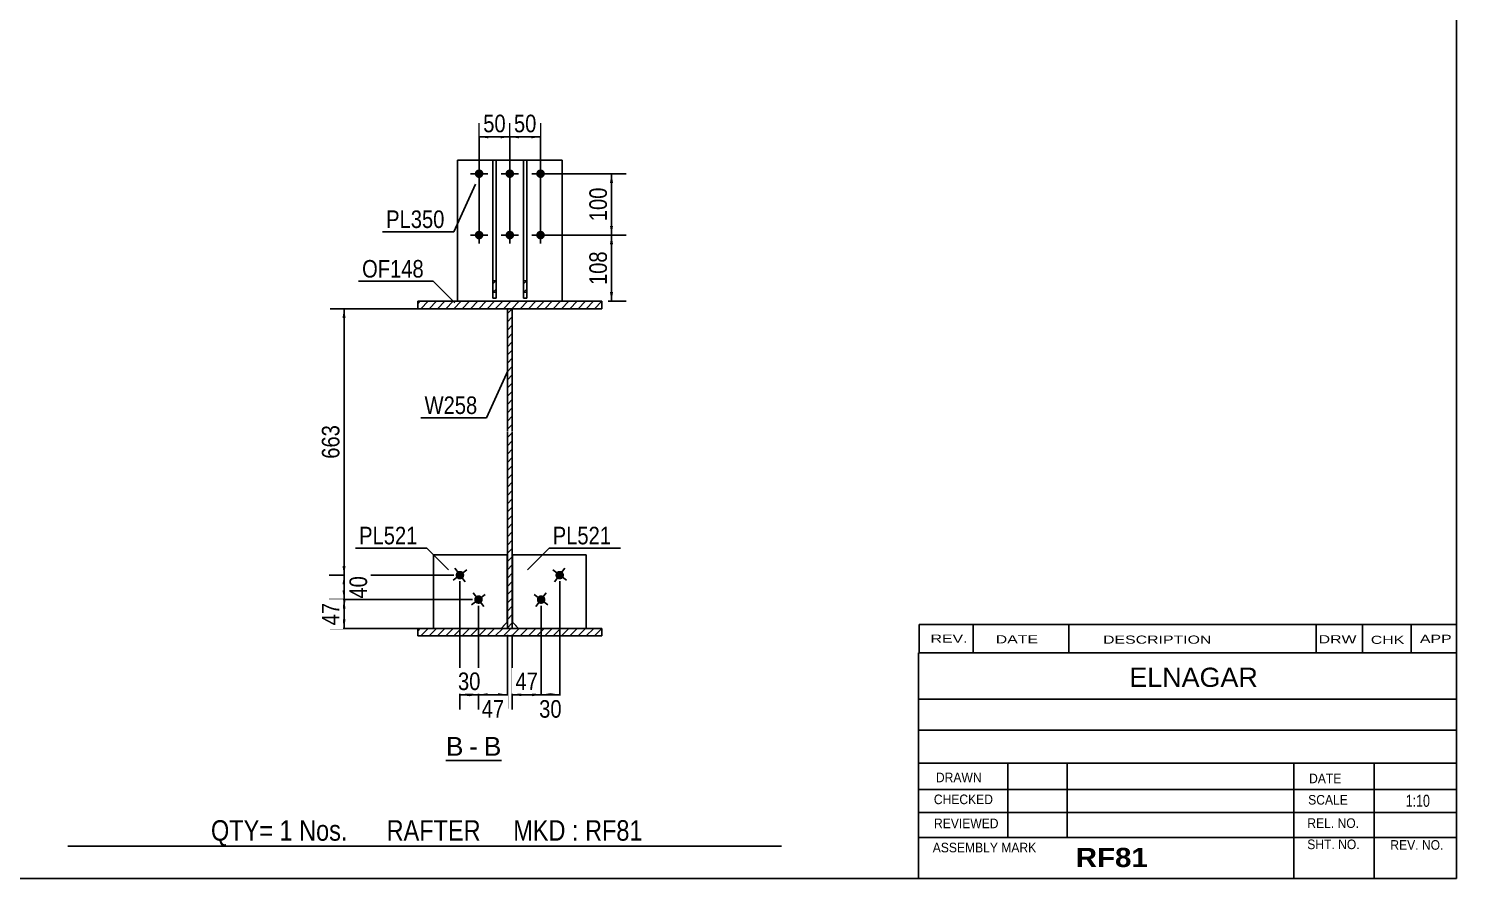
# Model space of a CAD drawing. Header units: millimetres. Extents: x -639 to -236, y -193 to 84.
# Drawn here: x -468.9 to -236.4, y -193.4 to -54.9 of the extents above; entities that cross this region are included whole.
import ezdxf

# ---------------------------------------------------------------- set-up
doc = ezdxf.new("R2010")
doc.units = ezdxf.units.MM
doc.linetypes.add('DXK_LINE_DOT1', pattern=[1.8814, 0.9407, -0.9407])
doc.styles.add('Arial', font='ARIAL.TTF', dxfattribs={"height": 0.2})
doc.styles.add('Arial Bold', font='ARIALBD.TTF', dxfattribs={"height": 0.2})
doc.styles.add('Arial Narrow', font='ARIALN.TTF', dxfattribs={"height": 0.2})

# ---------------------------------------------------------------- blocks, each defined once
blk = doc.blocks.new('Unknown-627020051-1200')
at = {"color": 5, "linetype": 'Continuous'}
for p, q in [((-236.41, -193.37), (-236.41, 83.63)), ((-636.41, -193.37), (-236.41, -193.37))]:
    blk.add_line(p, q, dxfattribs=at)
blk = doc.blocks.new('Unknown-627020051-13 - 1219')
at = {"color": 7, "linetype": 'Continuous'}
blk.add_line((-400.97, -174.12), (-391.94, -174.12), dxfattribs=at)
at = {"color": 0, "linetype": 'Continuous'}
blk.add_wipeout([(-398.13, -173.37), (-398.13, -170.17), (-400.97, -170.17), (-400.97, -173.37)], dxfattribs=at)
at = {"color": 96, "linetype": 'Continuous', "style": 'Arial'}
blk.add_text('B', height=3.06, dxfattribs=at).set_placement((-400.97, -173.37))
at = {"color": 0, "linetype": 'Continuous'}
blk.add_wipeout([(-395.75, -173.37), (-395.75, -170.17), (-397.17, -170.17), (-397.17, -173.37)], dxfattribs=at)
blk.add_wipeout([(-391.94, -173.37), (-391.94, -170.17), (-394.79, -170.17), (-394.79, -173.37)], dxfattribs=at)
at = {"color": 96, "linetype": 'Continuous', "style": 'Arial'}
for s, p in [('-', (-397.17, -173.37)), ('B', (-394.79, -173.37))]:
    blk.add_text(s, height=3.06, dxfattribs=at).set_placement(p)
blk = doc.blocks.new('Part-627020051-1257 - 1219')
at = {"color": 2, "linetype": 'Continuous'}
for p, q in [((-399.06, -99.32), (-399.06, -76.32)), ((-399.06, -76.32), (-382.06, -76.32)), ((-382.06, -76.32), (-382.06, -99.32))]:
    blk.add_line(p, q, dxfattribs=at)
at = {"color": 7, "linetype": 'DXK_LINE_DOT1'}
for p, q in [((-399.06, -76.32), (-382.06, -76.32)), ((-399.06, -99.32), (-399.06, -99.32)), ((-399.06, -99.32), (-399.06, -99.32)), ((-399.06, -99.32), (-382.06, -99.32)), ((-382.06, -99.32), (-382.06, -99.32)), ((-382.06, -99.32), (-382.06, -99.32))]:
    blk.add_line(p, q, dxfattribs=at)
blk = doc.blocks.new('Part-627020051-1224 - 1219')
at = {"linetype": 'Continuous'}
h = blk.add_hatch(dxfattribs=at)
h.set_pattern_fill('', scale=0.3, style=0, pattern_type=0)
h.set_pattern_definition([(45, (-375.5619, -152.6521), (-0.67352, 0.67352), [])])
h.paths.add_polyline_path([(-375.56, -153.85), (-375.56, -152.65), (-405.56, -152.65), (-405.56, -153.85)])
at = {"color": 2, "linetype": 'Continuous'}
for p, q in [((-405.56, -152.65), (-405.56, -152.65)), ((-405.56, -153.85), (-405.56, -152.65)), ((-405.56, -152.65), (-375.56, -152.65)), ((-375.56, -152.65), (-375.56, -152.65)), ((-375.56, -152.65), (-375.56, -153.85)), ((-405.56, -153.85), (-405.56, -153.85)), ((-375.56, -153.85), (-405.56, -153.85)), ((-375.56, -153.85), (-375.56, -153.85))]:
    blk.add_line(p, q, dxfattribs=at)
blk = doc.blocks.new('Part-627020051-1258 - 1219')
at = {"linetype": 'Continuous'}
h = blk.add_hatch(dxfattribs=at)
h.set_pattern_fill('', scale=0.3, style=0, pattern_type=0)
h.set_pattern_definition([(45, (-387.8119, -95.9751), (-0.67352, 0.67352), [])])
h.paths.add_polyline_path([(-387.81, -98.82), (-387.81, -95.98), (-388.31, -95.98), (-388.31, -98.82)])
at = {"color": 2, "linetype": 'Continuous'}
for p, q in [((-388.31, -95.98), (-388.31, -76.32)), ((-388.31, -76.32), (-387.81, -76.32)), ((-387.81, -76.32), (-387.81, -95.98)), ((-388.31, -98.82), (-388.31, -95.98)), ((-388.31, -95.98), (-387.81, -95.98)), ((-387.81, -95.98), (-387.81, -98.82)), ((-387.81, -98.82), (-388.31, -98.82)), ((-387.81, -98.82), (-388.31, -98.82))]:
    blk.add_line(p, q, dxfattribs=at)
at = {"color": 7, "linetype": 'DXK_LINE_DOT1'}
for p, q in [((-388.31, -95.98), (-388.31, -98.82)), ((-387.81, -95.98), (-387.81, -98.82)), ((-388.31, -97.82), (-387.81, -97.82))]:
    blk.add_line(p, q, dxfattribs=at)
blk = doc.blocks.new('Part-627020051-1280 - 1219')
at = {"color": 2, "linetype": 'Continuous'}
for p, q in [((-390.13, -140.62), (-378.13, -140.62)), ((-390.13, -151.62), (-390.13, -140.62)), ((-378.13, -152.62), (-378.13, -140.62)), ((-390.13, -151.62), (-389.13, -152.62)), ((-389.13, -152.62), (-378.13, -152.62)), ((-389.13, -152.62), (-389.13, -152.62))]:
    blk.add_line(p, q, dxfattribs=at)
at = {"color": 7, "linetype": 'DXK_LINE_DOT1'}
for p, q in [((-390.13, -140.62), (-378.13, -140.62)), ((-389.13, -152.62), (-390.13, -151.62)), ((-389.13, -152.62), (-378.13, -152.62))]:
    blk.add_line(p, q, dxfattribs=at)
blk = doc.blocks.new('Part-627020051-1285 - 1219')
at = {"color": 2, "linetype": 'Continuous'}
for p, q in [((-402.99, -140.62), (-390.99, -140.62)), ((-402.99, -152.62), (-402.99, -140.62)), ((-390.99, -151.62), (-390.99, -140.62)), ((-402.99, -152.62), (-391.99, -152.62)), ((-391.99, -152.62), (-390.99, -151.62)), ((-391.99, -152.62), (-391.99, -152.62))]:
    blk.add_line(p, q, dxfattribs=at)
at = {"color": 7, "linetype": 'DXK_LINE_DOT1'}
for p, q in [((-402.99, -140.62), (-390.99, -140.62)), ((-391.99, -152.62), (-402.99, -152.62)), ((-391.99, -152.62), (-390.99, -151.62))]:
    blk.add_line(p, q, dxfattribs=at)
blk = doc.blocks.new('Part-627020051-1292 - 1219')
at = {"linetype": 'Continuous'}
h = blk.add_hatch(dxfattribs=at)
h.set_pattern_fill('', scale=0.3, style=0, pattern_type=0)
h.set_pattern_definition([(45, (-392.8119, -95.9751), (-0.67352, 0.67352), [])])
h.paths.add_polyline_path([(-392.81, -98.82), (-392.81, -95.98), (-393.31, -95.98), (-393.31, -98.82)])
at = {"color": 2, "linetype": 'Continuous'}
for p, q in [((-393.31, -95.98), (-393.31, -76.32)), ((-393.31, -76.32), (-392.81, -76.32)), ((-392.81, -76.32), (-392.81, -95.98)), ((-393.31, -98.82), (-393.31, -95.98)), ((-393.31, -95.98), (-392.81, -95.98)), ((-392.81, -95.98), (-392.81, -98.82)), ((-392.81, -98.82), (-393.31, -98.82)), ((-392.81, -98.82), (-393.31, -98.82))]:
    blk.add_line(p, q, dxfattribs=at)
at = {"color": 7, "linetype": 'DXK_LINE_DOT1'}
for p, q in [((-393.31, -95.98), (-393.31, -98.82)), ((-392.81, -95.98), (-392.81, -98.82)), ((-393.31, -97.82), (-392.81, -97.82))]:
    blk.add_line(p, q, dxfattribs=at)
blk = doc.blocks.new('Bolt-627020051-1316 - 1219')
at = {"linetype": 'Continuous'}
for points in [[(-394.86, -78.52), (-394.88, -78.67), (-394.92, -78.81), (-395, -78.93), (-395.09, -79.04), (-395.21, -79.13), (-395.35, -79.19), (-395.49, -79.22), (-395.64, -79.22), (-395.78, -79.19), (-395.91, -79.13), (-396.03, -79.04), (-396.13, -78.93), (-396.2, -78.81), (-396.25, -78.67), (-396.26, -78.52), (-396.25, -78.38), (-396.2, -78.24), (-396.13, -78.11), (-396.03, -78), (-395.91, -77.92), (-395.78, -77.86), (-395.64, -77.83), (-395.49, -77.83), (-395.35, -77.86), (-395.21, -77.92), (-395.09, -78), (-395, -78.11), (-394.92, -78.24), (-394.88, -78.38)], [(-389.86, -78.52), (-389.88, -78.67), (-389.92, -78.81), (-390, -78.93), (-390.09, -79.04), (-390.21, -79.13), (-390.35, -79.19), (-390.49, -79.22), (-390.64, -79.22), (-390.78, -79.19), (-390.91, -79.13), (-391.03, -79.04), (-391.13, -78.93), (-391.2, -78.81), (-391.25, -78.67), (-391.26, -78.52), (-391.25, -78.38), (-391.2, -78.24), (-391.13, -78.11), (-391.03, -78), (-390.91, -77.92), (-390.78, -77.86), (-390.64, -77.83), (-390.49, -77.83), (-390.35, -77.86), (-390.21, -77.92), (-390.09, -78), (-390, -78.11), (-389.92, -78.24), (-389.88, -78.38)], [(-384.86, -78.52), (-384.88, -78.67), (-384.92, -78.81), (-385, -78.93), (-385.09, -79.04), (-385.21, -79.13), (-385.35, -79.19), (-385.49, -79.22), (-385.64, -79.22), (-385.78, -79.19), (-385.91, -79.13), (-386.03, -79.04), (-386.13, -78.93), (-386.2, -78.81), (-386.25, -78.67), (-386.26, -78.52), (-386.25, -78.38), (-386.2, -78.24), (-386.13, -78.11), (-386.03, -78), (-385.91, -77.92), (-385.78, -77.86), (-385.64, -77.83), (-385.49, -77.83), (-385.35, -77.86), (-385.21, -77.92), (-385.09, -78), (-385, -78.11), (-384.92, -78.24), (-384.88, -78.38)], [(-394.86, -88.52), (-394.88, -88.67), (-394.92, -88.81), (-395, -88.93), (-395.09, -89.04), (-395.21, -89.13), (-395.35, -89.19), (-395.49, -89.22), (-395.64, -89.22), (-395.78, -89.19), (-395.91, -89.13), (-396.03, -89.04), (-396.13, -88.93), (-396.2, -88.81), (-396.25, -88.67), (-396.26, -88.52), (-396.25, -88.38), (-396.2, -88.24), (-396.13, -88.11), (-396.03, -88), (-395.91, -87.92), (-395.78, -87.86), (-395.64, -87.83), (-395.49, -87.83), (-395.35, -87.86), (-395.21, -87.92), (-395.09, -88), (-395, -88.11), (-394.92, -88.24), (-394.88, -88.38)], [(-389.86, -88.52), (-389.88, -88.67), (-389.92, -88.81), (-390, -88.93), (-390.09, -89.04), (-390.21, -89.13), (-390.35, -89.19), (-390.49, -89.22), (-390.64, -89.22), (-390.78, -89.19), (-390.91, -89.13), (-391.03, -89.04), (-391.13, -88.93), (-391.2, -88.81), (-391.25, -88.67), (-391.26, -88.52), (-391.25, -88.38), (-391.2, -88.24), (-391.13, -88.11), (-391.03, -88), (-390.91, -87.92), (-390.78, -87.86), (-390.64, -87.83), (-390.49, -87.83), (-390.35, -87.86), (-390.21, -87.92), (-390.09, -88), (-390, -88.11), (-389.92, -88.24), (-389.88, -88.38)], [(-384.86, -88.52), (-384.88, -88.67), (-384.92, -88.81), (-385, -88.93), (-385.09, -89.04), (-385.21, -89.13), (-385.35, -89.19), (-385.49, -89.22), (-385.64, -89.22), (-385.78, -89.19), (-385.91, -89.13), (-386.03, -89.04), (-386.13, -88.93), (-386.2, -88.81), (-386.25, -88.67), (-386.26, -88.52), (-386.25, -88.38), (-386.2, -88.24), (-386.13, -88.11), (-386.03, -88), (-385.91, -87.92), (-385.78, -87.86), (-385.64, -87.83), (-385.49, -87.83), (-385.35, -87.86), (-385.21, -87.92), (-385.09, -88), (-385, -88.11), (-384.92, -88.24), (-384.88, -88.38)]]:
    blk.add_hatch(color=3, dxfattribs=at).paths.add_polyline_path(points)
at = {"color": 3, "linetype": 'Continuous'}
for p, q in [((-396.96, -78.52), (-394.16, -78.52)), ((-395.56, -77.12), (-395.56, -79.92)), ((-391.96, -78.52), (-389.16, -78.52)), ((-390.56, -77.12), (-390.56, -79.92)), ((-386.96, -78.52), (-384.16, -78.52)), ((-385.56, -77.12), (-385.56, -79.92)), ((-395.56, -87.12), (-395.56, -89.92)), ((-390.56, -87.12), (-390.56, -89.92)), ((-385.56, -87.12), (-385.56, -89.92)), ((-396.96, -88.52), (-394.16, -88.52)), ((-391.96, -88.52), (-389.16, -88.52)), ((-386.96, -88.52), (-384.16, -88.52))]:
    blk.add_line(p, q, dxfattribs=at)
blk = doc.blocks.new('Bolt-627020051-1317 - 1219')
at = {"linetype": 'Continuous'}
for points in [[(-381.88, -144.36), (-381.98, -144.47), (-382.1, -144.55), (-382.24, -144.61), (-382.38, -144.64), (-382.53, -144.63), (-382.67, -144.6), (-382.8, -144.54), (-382.92, -144.45), (-383.01, -144.34), (-383.09, -144.21), (-383.13, -144.07), (-383.14, -143.92), (-383.12, -143.78), (-383.07, -143.64), (-383, -143.52), (-382.9, -143.41), (-382.78, -143.32), (-382.64, -143.27), (-382.5, -143.24), (-382.35, -143.24), (-382.21, -143.28), (-382.08, -143.34), (-381.96, -143.43), (-381.87, -143.54), (-381.8, -143.67), (-381.75, -143.81), (-381.74, -143.95), (-381.76, -144.1), (-381.81, -144.24)], [(-384.9, -148.34), (-385, -148.45), (-385.12, -148.54), (-385.26, -148.59), (-385.4, -148.62), (-385.55, -148.62), (-385.69, -148.58), (-385.82, -148.52), (-385.94, -148.43), (-386.04, -148.32), (-386.11, -148.19), (-386.15, -148.05), (-386.16, -147.91), (-386.14, -147.76), (-386.1, -147.62), (-386.02, -147.5), (-385.92, -147.39), (-385.8, -147.31), (-385.66, -147.25), (-385.52, -147.22), (-385.37, -147.23), (-385.23, -147.26), (-385.1, -147.32), (-384.98, -147.41), (-384.89, -147.52), (-384.82, -147.65), (-384.77, -147.79), (-384.76, -147.94), (-384.78, -148.08), (-384.83, -148.22)]]:
    blk.add_hatch(color=3, dxfattribs=at).paths.add_polyline_path(points)
at = {"color": 3, "linetype": 'Continuous'}
for p, q in [((-383.56, -143.09), (-381.32, -144.78)), ((-381.59, -142.82), (-383.29, -145.05)), ((-386.58, -147.08), (-384.35, -148.77)), ((-384.62, -146.81), (-386.31, -149.04))]:
    blk.add_line(p, q, dxfattribs=at)
blk = doc.blocks.new('Bolt-627020051-1318 - 1219')
at = {"linetype": 'Continuous'}
for points in [[(-398.13, -143.52), (-398.05, -143.64), (-398, -143.78), (-397.98, -143.92), (-398, -144.07), (-398.04, -144.21), (-398.11, -144.34), (-398.2, -144.45), (-398.32, -144.54), (-398.45, -144.6), (-398.6, -144.63), (-398.74, -144.64), (-398.89, -144.61), (-399.02, -144.55), (-399.14, -144.47), (-399.24, -144.36), (-399.32, -144.24), (-399.37, -144.1), (-399.38, -143.95), (-399.37, -143.81), (-399.33, -143.67), (-399.26, -143.54), (-399.16, -143.43), (-399.05, -143.34), (-398.91, -143.28), (-398.77, -143.24), (-398.62, -143.24), (-398.48, -143.27), (-398.35, -143.32), (-398.23, -143.41)], [(-395.1, -147.5), (-395.03, -147.62), (-394.98, -147.76), (-394.96, -147.91), (-394.97, -148.05), (-395.02, -148.19), (-395.09, -148.32), (-395.18, -148.43), (-395.3, -148.52), (-395.43, -148.58), (-395.57, -148.62), (-395.72, -148.62), (-395.86, -148.59), (-396, -148.54), (-396.12, -148.45), (-396.22, -148.34), (-396.3, -148.22), (-396.34, -148.08), (-396.36, -147.94), (-396.35, -147.79), (-396.31, -147.65), (-396.24, -147.52), (-396.14, -147.41), (-396.02, -147.32), (-395.89, -147.26), (-395.75, -147.23), (-395.6, -147.22), (-395.46, -147.25), (-395.32, -147.31), (-395.2, -147.39)]]:
    blk.add_hatch(color=3, dxfattribs=at).paths.add_polyline_path(points)
at = {"color": 3, "linetype": 'Continuous'}
for p, q in [((-399.8, -144.78), (-397.57, -143.09)), ((-399.53, -142.82), (-397.84, -145.05)), ((-396.78, -148.77), (-394.55, -147.08)), ((-396.51, -146.81), (-394.82, -149.04))]:
    blk.add_line(p, q, dxfattribs=at)
blk = doc.blocks.new('Part-627020051-1347 - 1219')
at = {"linetype": 'Continuous'}
h = blk.add_hatch(dxfattribs=at)
h.set_pattern_fill('', scale=0.3, style=0, pattern_type=0)
h.set_pattern_definition([(45, (-390.1619, -100.5219), (-0.67352, 0.67352), [])])
h.paths.add_polyline_path([(-390.16, -152.65), (-390.16, -100.52), (-390.96, -100.52), (-390.96, -152.65)])
at = {"color": 2, "linetype": 'Continuous'}
for p, q in [((-390.96, -100.52), (-390.96, -100.52)), ((-390.96, -120.52), (-390.96, -100.52)), ((-390.96, -100.52), (-390.16, -100.52)), ((-390.16, -100.52), (-390.16, -100.52)), ((-390.16, -100.52), (-390.16, -120.52)), ((-390.96, -152.65), (-390.96, -120.62)), ((-390.16, -120.62), (-390.16, -152.65)), ((-390.96, -152.65), (-390.96, -152.65)), ((-390.16, -152.65), (-390.96, -152.65)), ((-390.16, -152.65), (-390.16, -152.65))]:
    blk.add_line(p, q, dxfattribs=at)
blk = doc.blocks.new('Part-627020051-1371 - 1219')
at = {"linetype": 'Continuous'}
h = blk.add_hatch(dxfattribs=at)
h.set_pattern_fill('', scale=0.3, style=0, pattern_type=0)
h.set_pattern_definition([(45, (-375.5619, -99.3213), (-0.67352, 0.67352), [])])
h.paths.add_polyline_path([(-375.56, -100.52), (-375.56, -99.32), (-405.56, -99.32), (-405.56, -100.52)])
at = {"color": 2, "linetype": 'Continuous'}
for p, q in [((-405.56, -99.32), (-405.56, -99.32)), ((-405.56, -100.52), (-405.56, -99.32)), ((-405.56, -99.32), (-375.56, -99.32)), ((-375.56, -99.32), (-375.56, -99.32)), ((-375.56, -99.32), (-375.56, -100.52)), ((-405.56, -100.52), (-405.56, -100.52)), ((-375.56, -100.52), (-405.56, -100.52)), ((-375.56, -100.52), (-375.56, -100.52))]:
    blk.add_line(p, q, dxfattribs=at)
blk = doc.blocks.new('StraightDimension-627020051-2892 - 1219')
at = {"linetype": 'Continuous'}
for points in [[(-394.06, -72.77), (-395.56, -72.52), (-394.06, -72.27)], [(-392.06, -72.27), (-390.56, -72.52), (-392.06, -72.77)]]:
    blk.add_hatch(color=7, dxfattribs=at).paths.add_polyline_path(points)
at = {"color": 7, "linetype": 'Continuous'}
for p, q in [((-395.56, -87.52), (-395.56, -70.27)), ((-390.56, -87.52), (-390.56, -70.27)), ((-395.56, -72.52), (-390.56, -72.52))]:
    blk.add_line(p, q, dxfattribs=at)
at = {"color": 0}
blk.add_wipeout([(-390.63, -72.37), (-390.63, -68.17), (-395.49, -68.17), (-395.49, -72.37)], dxfattribs=at)
at = {"color": 3, "style": 'Arial Narrow'}
blk.add_text('50', height=2.863, dxfattribs=at).set_placement((-394.89, -71.77))
blk = doc.blocks.new('StraightDimension-627020051-1442 - 1219')
at = {"linetype": 'Continuous'}
for points in [[(-388.66, -163.67), (-390.16, -163.42), (-388.66, -163.17)], [(-386.96, -163.17), (-385.46, -163.42), (-386.96, -163.67)]]:
    blk.add_hatch(color=7, dxfattribs=at).paths.add_polyline_path(points)
at = {"color": 7, "linetype": 'Continuous'}
for p, q in [((-385.46, -148.92), (-385.46, -165.82)), ((-390.16, -153.65), (-390.16, -165.82)), ((-390.16, -163.42), (-385.46, -163.42))]:
    blk.add_line(p, q, dxfattribs=at)
at = {"color": 0}
blk.add_wipeout([(-385.38, -163.27), (-385.38, -159.07), (-390.24, -159.07), (-390.24, -163.27)], dxfattribs=at)
at = {"color": 3, "style": 'Arial Narrow'}
blk.add_text('47', height=2.863, dxfattribs=at).set_placement((-389.64, -162.67))
blk = doc.blocks.new('StraightDimension-627020051-1379 - 1219')
at = {"linetype": 'Continuous'}
for points in [[(-374.25, -90.02), (-374, -88.52), (-373.75, -90.02)], [(-373.75, -97.82), (-374, -99.32), (-374.25, -97.82)]]:
    blk.add_hatch(color=7, dxfattribs=at).paths.add_polyline_path(points)
at = {"color": 7, "linetype": 'Continuous'}
for p, q in [((-384.56, -88.52), (-371.6, -88.52)), ((-374, -99.32), (-374, -88.52)), ((-374.56, -99.32), (-371.6, -99.32))]:
    blk.add_line(p, q, dxfattribs=at)
at = {"color": 0}
blk.add_wipeout([(-374.15, -90.58), (-378.35, -90.58), (-378.35, -97.26), (-374.15, -97.26)], dxfattribs=at)
at = {"color": 3, "style": 'Arial Narrow'}
blk.add_text('108', height=2.863, rotation=90.0002, dxfattribs=at).set_placement((-374.75, -96.66))
blk = doc.blocks.new('StraightDimension-627020051-1409 - 1219')
at = {"linetype": 'Continuous'}
for points in [[(-394.16, -163.67), (-395.66, -163.42), (-394.16, -163.17)], [(-392.46, -163.17), (-390.96, -163.42), (-392.46, -163.67)]]:
    blk.add_hatch(color=7, dxfattribs=at).paths.add_polyline_path(points)
at = {"color": 7, "linetype": 'Continuous'}
for p, q in [((-395.66, -148.92), (-395.66, -165.67)), ((-390.96, -153.65), (-390.96, -165.67)), ((-395.66, -163.42), (-390.96, -163.42))]:
    blk.add_line(p, q, dxfattribs=at)
at = {"color": 0}
blk.add_wipeout([(-390.88, -167.77), (-390.88, -163.57), (-395.74, -163.57), (-395.74, -167.77)], dxfattribs=at)
at = {"color": 3, "style": 'Arial Narrow'}
blk.add_text('47', height=2.863, dxfattribs=at).set_placement((-395.14, -167.17))
blk = doc.blocks.new('StraightDimension-627020051-1396 - 1219')
at = {"linetype": 'Continuous'}
for points in [[(-374.25, -80.02), (-374, -78.52), (-373.75, -80.02)], [(-373.75, -87.02), (-374, -88.52), (-374.25, -87.02)]]:
    blk.add_hatch(color=7, dxfattribs=at).paths.add_polyline_path(points)
at = {"color": 7, "linetype": 'Continuous'}
for p, q in [((-384.56, -78.52), (-371.6, -78.52)), ((-374, -88.52), (-374, -78.52)), ((-384.56, -88.52), (-371.6, -88.52))]:
    blk.add_line(p, q, dxfattribs=at)
at = {"color": 0}
blk.add_wipeout([(-374.15, -80.18), (-378.35, -80.18), (-378.35, -86.86), (-374.15, -86.86)], dxfattribs=at)
at = {"color": 3, "style": 'Arial Narrow'}
blk.add_text('100', height=2.863, rotation=90.0002, dxfattribs=at).set_placement((-374.75, -86.26))
blk = doc.blocks.new('StraightDimension-627020051-1421 - 1219')
at = {"linetype": 'Continuous'}
for points in [[(-397.18, -163.67), (-398.68, -163.42), (-397.18, -163.17)], [(-397.16, -163.17), (-395.66, -163.42), (-397.16, -163.67)]]:
    blk.add_hatch(color=7, dxfattribs=at).paths.add_polyline_path(points)
at = {"color": 7, "linetype": 'Continuous'}
for p, q in [((-398.68, -144.94), (-398.68, -165.82)), ((-395.66, -148.92), (-395.66, -165.82)), ((-398.68, -163.42), (-395.66, -163.42))]:
    blk.add_line(p, q, dxfattribs=at)
at = {"color": 0}
blk.add_wipeout([(-394.74, -163.27), (-394.74, -159.07), (-399.6, -159.07), (-399.6, -163.27)], dxfattribs=at)
at = {"color": 3, "style": 'Arial Narrow'}
blk.add_text('30', height=2.863, dxfattribs=at).set_placement((-399, -162.67))
blk = doc.blocks.new('StraightDimension-627020051-2902 - 1219')
at = {"linetype": 'Continuous'}
for points in [[(-389.06, -72.77), (-390.56, -72.52), (-389.06, -72.27)], [(-387.06, -72.27), (-385.56, -72.52), (-387.06, -72.77)]]:
    blk.add_hatch(color=7, dxfattribs=at).paths.add_polyline_path(points)
at = {"color": 7, "linetype": 'Continuous'}
for p, q in [((-390.56, -87.52), (-390.56, -70.27)), ((-385.56, -87.52), (-385.56, -70.27)), ((-390.56, -72.52), (-385.56, -72.52))]:
    blk.add_line(p, q, dxfattribs=at)
at = {"color": 0}
blk.add_wipeout([(-385.63, -72.37), (-385.63, -68.17), (-390.49, -68.17), (-390.49, -72.37)], dxfattribs=at)
at = {"color": 3, "style": 'Arial Narrow'}
blk.add_text('50', height=2.863, dxfattribs=at).set_placement((-389.89, -71.77))
blk = doc.blocks.new('StraightDimension-627020051-1432 - 1219')
at = {"linetype": 'Continuous'}
for points in [[(-383.96, -163.67), (-385.46, -163.42), (-383.96, -163.17)], [(-383.94, -163.17), (-382.44, -163.42), (-383.94, -163.67)]]:
    blk.add_hatch(color=7, dxfattribs=at).paths.add_polyline_path(points)
at = {"color": 7, "linetype": 'Continuous'}
for p, q in [((-382.44, -144.94), (-382.44, -165.67)), ((-385.46, -148.92), (-385.46, -165.67)), ((-385.46, -163.42), (-382.44, -163.42))]:
    blk.add_line(p, q, dxfattribs=at)
at = {"color": 0}
blk.add_wipeout([(-381.52, -167.77), (-381.52, -163.57), (-386.38, -163.57), (-386.38, -167.77)], dxfattribs=at)
at = {"color": 3, "style": 'Arial Narrow'}
blk.add_text('30', height=2.863, dxfattribs=at).set_placement((-385.78, -167.17))
blk = doc.blocks.new('StraightDimension-627020051-1458 - 1219')
at = {"linetype": 'Continuous'}
for points in [[(-417.81, -102.02), (-417.56, -100.52), (-417.31, -102.02)], [(-417.31, -142.44), (-417.56, -143.94), (-417.81, -142.44)]]:
    blk.add_hatch(color=7, dxfattribs=at).paths.add_polyline_path(points)
at = {"color": 7, "linetype": 'Continuous'}
for p, q in [((-391.96, -100.52), (-419.81, -100.52)), ((-417.56, -143.94), (-417.56, -100.52)), ((-399.68, -143.94), (-419.81, -143.94))]:
    blk.add_line(p, q, dxfattribs=at)
at = {"color": 0}
blk.add_wipeout([(-417.71, -118.89), (-421.91, -118.89), (-421.91, -125.57), (-417.71, -125.57)], dxfattribs=at)
at = {"color": 3, "style": 'Arial Narrow'}
blk.add_text('663', height=2.863, rotation=90.0002, dxfattribs=at).set_placement((-418.31, -124.97))
blk = doc.blocks.new('StraightDimension-627020051-1468 - 1219')
at = {"linetype": 'Continuous'}
for points in [[(-417.81, -145.44), (-417.56, -143.94), (-417.31, -145.44)], [(-417.31, -146.42), (-417.56, -147.92), (-417.81, -146.42)]]:
    blk.add_hatch(color=7, dxfattribs=at).paths.add_polyline_path(points)
at = {"color": 7, "linetype": 'Continuous'}
for p, q in [((-399.68, -143.94), (-419.96, -143.94)), ((-417.56, -147.92), (-417.56, -143.94)), ((-396.66, -147.92), (-419.96, -147.92))]:
    blk.add_line(p, q, dxfattribs=at)
at = {"color": 0}
blk.add_wipeout([(-413.21, -143.5), (-417.41, -143.5), (-417.41, -148.36), (-413.21, -148.36)], dxfattribs=at)
at = {"color": 3, "style": 'Arial Narrow'}
blk.add_text('40', height=2.863, rotation=90.0002, dxfattribs=at).set_placement((-413.81, -147.76))
blk = doc.blocks.new('StraightDimension-627020051-1478 - 1219')
at = {"linetype": 'Continuous'}
for points in [[(-417.81, -149.42), (-417.56, -147.92), (-417.31, -149.42)], [(-417.31, -151.15), (-417.56, -152.65), (-417.81, -151.15)]]:
    blk.add_hatch(color=7, dxfattribs=at).paths.add_polyline_path(points)
at = {"color": 7, "linetype": 'Continuous'}
for p, q in [((-396.66, -147.92), (-419.81, -147.92)), ((-417.56, -152.65), (-417.56, -147.92)), ((-391.96, -152.65), (-419.81, -152.65))]:
    blk.add_line(p, q, dxfattribs=at)
at = {"color": 0}
blk.add_wipeout([(-417.71, -147.86), (-421.91, -147.86), (-421.91, -152.72), (-417.71, -152.72)], dxfattribs=at)
at = {"color": 3, "style": 'Arial Narrow'}
blk.add_text('47', height=2.863, rotation=90.0002, dxfattribs=at).set_placement((-418.31, -152.12))
blk = doc.blocks.new('CBS_CALLOFF-627020051-7473')
at = {"color": 7, "linetype": 'Continuous'}
blk.add_line((-462.53, -188.1), (-346.3, -188.12), dxfattribs=at)
at = {"color": 3, "linetype": 'Continuous', "style": 'Arial Narrow'}
blk.add_text('QTY= 1 Nos.      RAFTER     MKD : RF81', height=3.3405, dxfattribs=at).set_placement((-439.23, -187.21))
blk = doc.blocks.new('CBS_NAME_BLOG-627020051-7474')
at = {"color": 7, "linetype": 'Continuous'}
for p, q in [((-324, -156.62), (-236.48, -156.62)), ((-324, -193.32), (-324, -156.62)), ((-324, -164.15), (-236.48, -164.15)), ((-323.92, -169.21), (-236.41, -169.21)), ((-324, -174.58), (-236.48, -174.58)), ((-309.47, -186.68), (-309.47, -174.59)), ((-299.79, -186.66), (-299.79, -174.59)), ((-262.87, -193.32), (-262.87, -174.59)), ((-249.82, -193.32), (-249.82, -174.58)), ((-323.99, -178.88), (-236.41, -178.86)), ((-324, -182.62), (-236.48, -182.62)), ((-324, -186.67), (-236.48, -186.67)), ((-324, -193.37), (-236.41, -193.37))]:
    blk.add_line(p, q, dxfattribs=at)
at = {"color": 3, "linetype": 'Continuous', "style": 'Arial'}
blk.add_text('ELNAGAR', height=3.133, dxfattribs=at).set_placement((-289.67, -162.15))
at = {"color": 3, "linetype": 'Continuous'}
for s, height, style, width, p in [('DRAWN', 1.566, 'Arial', 0.9, (-321.17, -177.69)), ('DATE', 1.566, 'Arial', 0.9, (-260.4, -177.85)), ('CHECKED', 1.566, 'Arial', 0.9, (-321.51, -181.26)), ('SCALE', 1.566, 'Arial', 0.9, (-260.55, -181.33)), ('1:10', 1.957, 'Arial Narrow', 0.9, (-244.66, -181.68)), ('REVIEWED', 1.566, 'Arial', 0.9, (-321.48, -185.18)), ('REL. NO.', 1.566, 'Arial', 0.9, (-260.69, -185.13)), ('ASSEMBLY MARK', 1.5663, 'Arial', 0.9, (-321.69, -189.11)), ('RF81', 3.131, 'Arial Bold', 1.1, (-298.42, -191.51)), ('SHT. NO.', 1.566, 'Arial', 0.9, (-260.7, -188.59)), ('REV. NO.', 1.566, 'Arial', 0.9, (-247.17, -188.69))]:
    blk.add_text(s, height=height, dxfattribs=dict(at, style=style, width=width)).set_placement(p)
blk = doc.blocks.new('CBS_REVISION-627020051-7475')
at = {"color": 7, "linetype": 'Continuous'}
for p, q in [((-323.91, -151.98), (-323.91, -156.62)), ((-323.91, -151.99), (-236.41, -151.99)), ((-315.12, -151.99), (-315.12, -156.62)), ((-299.52, -151.99), (-299.52, -156.55)), ((-259.27, -151.99), (-259.27, -156.61)), ((-251.72, -151.99), (-251.72, -156.62)), ((-243.78, -151.99), (-243.78, -156.62)), ((-323.91, -156.62), (-236.41, -156.62))]:
    blk.add_line(p, q, dxfattribs=at)
at = {"color": 7, "style": 'Arial Narrow', "width": 1.7}
for s, height, p in [('REV.', 1.326, (-322.05, -154.94)), ('DATE', 1.326, (-311.43, -155.06)), ('DESCRIPTION', 1.3257, (-293.95, -155.11)), ('DRW', 1.326, (-258.84, -155.05)), ('CHK', 1.326, (-250.35, -155.14)), ('APP', 1.326, (-242.35, -154.98))]:
    blk.add_text(s, height=height, dxfattribs=at).set_placement(p)
blk = doc.blocks.new('Mark-627020051-1367 - 1219')
at = {"color": 7, "linetype": 'Continuous'}
blk.add_line((-399.53, -99.59), (-403.07, -96.05), dxfattribs=at)
at = {"color": 0}
blk.add_wipeout([(-404.57, -95.45), (-404.57, -92.45), (-414.62, -92.45), (-414.62, -95.45)], dxfattribs=at)
blk.add_wipeout([(-404.57, -95.45), (-404.57, -92.45), (-414.62, -92.45), (-414.62, -95.45)], dxfattribs=at)
at = {"color": 7, "linetype": 'Continuous'}
blk.add_line((-415.22, -96.05), (-403.07, -96.05), dxfattribs=at)
at = {"color": 3, "style": 'Arial Narrow'}
blk.add_text('OF148', height=2.863, dxfattribs=at).set_placement((-414.62, -95.45))
blk = doc.blocks.new('Mark-627020051-1276 - 1219')
at = {"color": 0}
blk.add_wipeout([(-374.06, -138.92), (-374.06, -135.92), (-383.57, -135.92), (-383.57, -138.92)], dxfattribs=at)
blk.add_wipeout([(-374.06, -138.92), (-374.06, -135.92), (-383.57, -135.92), (-383.57, -138.92)], dxfattribs=at)
at = {"color": 7, "linetype": 'Continuous'}
for p, q in [((-387.7, -143.05), (-384.17, -139.52)), ((-384.17, -139.52), (-372.56, -139.52))]:
    blk.add_line(p, q, dxfattribs=at)
at = {"color": 3, "style": 'Arial Narrow'}
blk.add_text('PL521', height=2.863, dxfattribs=at).set_placement((-383.57, -138.92))
blk = doc.blocks.new('Mark-627020051-1252 - 1219')
at = {"color": 7, "linetype": 'Continuous'}
blk.add_line((-396.16, -80.23), (-399.7, -87.97), dxfattribs=at)
at = {"color": 0}
blk.add_wipeout([(-401.2, -87.37), (-401.2, -84.37), (-410.7, -84.37), (-410.7, -87.37)], dxfattribs=at)
blk.add_wipeout([(-401.2, -87.37), (-401.2, -84.37), (-410.7, -84.37), (-410.7, -87.37)], dxfattribs=at)
at = {"color": 7, "linetype": 'Continuous'}
blk.add_line((-411.3, -87.97), (-399.7, -87.97), dxfattribs=at)
at = {"color": 3, "style": 'Arial Narrow'}
blk.add_text('PL350', height=2.863, dxfattribs=at).set_placement((-410.7, -87.37))
blk = doc.blocks.new('Mark-627020051-1281 - 1219')
at = {"color": 7, "linetype": 'Continuous'}
blk.add_line((-400.56, -143.05), (-404.1, -139.52), dxfattribs=at)
at = {"color": 0}
blk.add_wipeout([(-405.6, -138.92), (-405.6, -135.92), (-415.1, -135.92), (-415.1, -138.92)], dxfattribs=at)
blk.add_wipeout([(-405.6, -138.92), (-405.6, -135.92), (-415.1, -135.92), (-415.1, -138.92)], dxfattribs=at)
at = {"color": 7, "linetype": 'Continuous'}
blk.add_line((-415.7, -139.52), (-404.1, -139.52), dxfattribs=at)
at = {"color": 3, "style": 'Arial Narrow'}
blk.add_text('PL521', height=2.863, dxfattribs=at).set_placement((-415.1, -138.92))
blk = doc.blocks.new('Mark-627020051-1343 - 1219')
at = {"color": 7, "linetype": 'Continuous'}
blk.add_line((-390.82, -110.55), (-394.35, -118.28), dxfattribs=at)
at = {"color": 0}
blk.add_wipeout([(-395.85, -117.68), (-395.85, -114.68), (-404.44, -114.68), (-404.44, -117.68)], dxfattribs=at)
blk.add_wipeout([(-395.85, -117.68), (-395.85, -114.68), (-404.44, -114.68), (-404.44, -117.68)], dxfattribs=at)
at = {"color": 7, "linetype": 'Continuous'}
blk.add_line((-405.04, -118.28), (-394.35, -118.28), dxfattribs=at)
at = {"color": 3, "style": 'Arial Narrow'}
blk.add_text('W258', height=2.863, dxfattribs=at).set_placement((-404.44, -117.68))

msp = doc.modelspace()

# ---------------------------------------------------------------- block references
for name in ['Unknown-627020051-1200', 'Part-627020051-1257 - 1219', 'Part-627020051-1292 - 1219', 'Part-627020051-1258 - 1219', 'Bolt-627020051-1316 - 1219', 'Part-627020051-1371 - 1219', 'Part-627020051-1347 - 1219', 'Part-627020051-1285 - 1219', 'Part-627020051-1280 - 1219', 'Bolt-627020051-1318 - 1219', 'Bolt-627020051-1317 - 1219', 'Part-627020051-1224 - 1219', 'CBS_REVISION-627020051-7475', 'CBS_NAME_BLOG-627020051-7474', 'CBS_CALLOFF-627020051-7473']:
    msp.add_blockref(name, (0, 0))

# ---------------------------------------------------------------- next in the draw order: block references
for name in ['StraightDimension-627020051-2892 - 1219', 'StraightDimension-627020051-1379 - 1219', 'Mark-627020051-1276 - 1219', 'StraightDimension-627020051-1442 - 1219', 'Unknown-627020051-13 - 1219']:
    msp.add_blockref(name, (0, 0))

# ---------------------------------------------------------------- next in the draw order: block references
for name in ['StraightDimension-627020051-1396 - 1219', 'Mark-627020051-1252 - 1219', 'StraightDimension-627020051-1432 - 1219', 'StraightDimension-627020051-1409 - 1219']:
    msp.add_blockref(name, (0, 0))

# ---------------------------------------------------------------- next in the draw order: block references
for name in ['StraightDimension-627020051-2902 - 1219', 'StraightDimension-627020051-1421 - 1219']:
    msp.add_blockref(name, (0, 0))

# ---------------------------------------------------------------- next in the draw order: block references
msp.add_blockref('StraightDimension-627020051-1458 - 1219', (0, 0))

# ---------------------------------------------------------------- next in the draw order: block references
for name in ['Mark-627020051-1367 - 1219', 'Mark-627020051-1343 - 1219', 'StraightDimension-627020051-1468 - 1219']:
    msp.add_blockref(name, (0, 0))

# ---------------------------------------------------------------- next in the draw order: block references
for name in ['Mark-627020051-1281 - 1219', 'StraightDimension-627020051-1478 - 1219']:
    msp.add_blockref(name, (0, 0))

doc.saveas('drawing.dxf')
